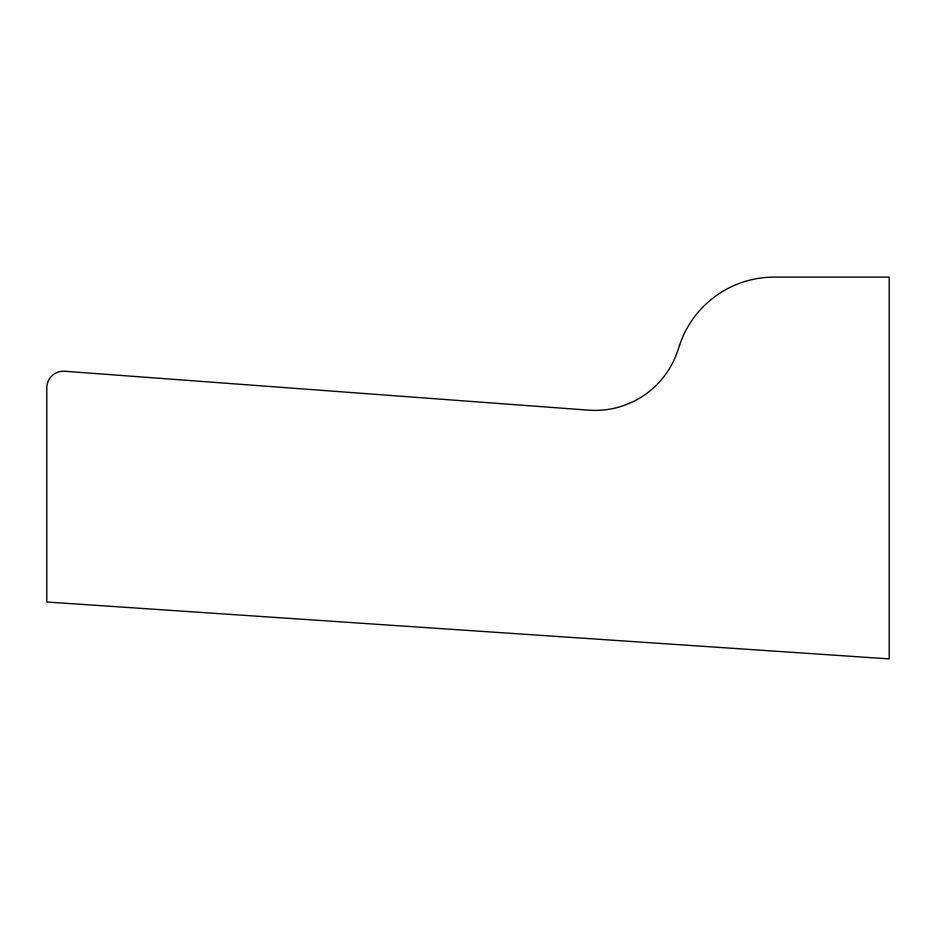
<?xml version="1.0" encoding="UTF-8"?>
<svg xmlns="http://www.w3.org/2000/svg" width="936" height="936" viewBox="0 0 936 936"><rect width="100%" height="100%" fill="white"/><g stroke="black" fill="none" stroke-linecap="round" stroke-linejoin="round"><path stroke-width="1.4" d="M679.595 345.209L677.722 350.813A87.142 87.142 0 0 1 589.189 410.202L64.631 371.253A16.602 16.602 0 0 0 46.8 387.808L46.8 602.012L889.2 658.885L889.2 277.114L774.084 277.114A99.59 99.59 0 0 0 679.595 345.209"/></g></svg>
